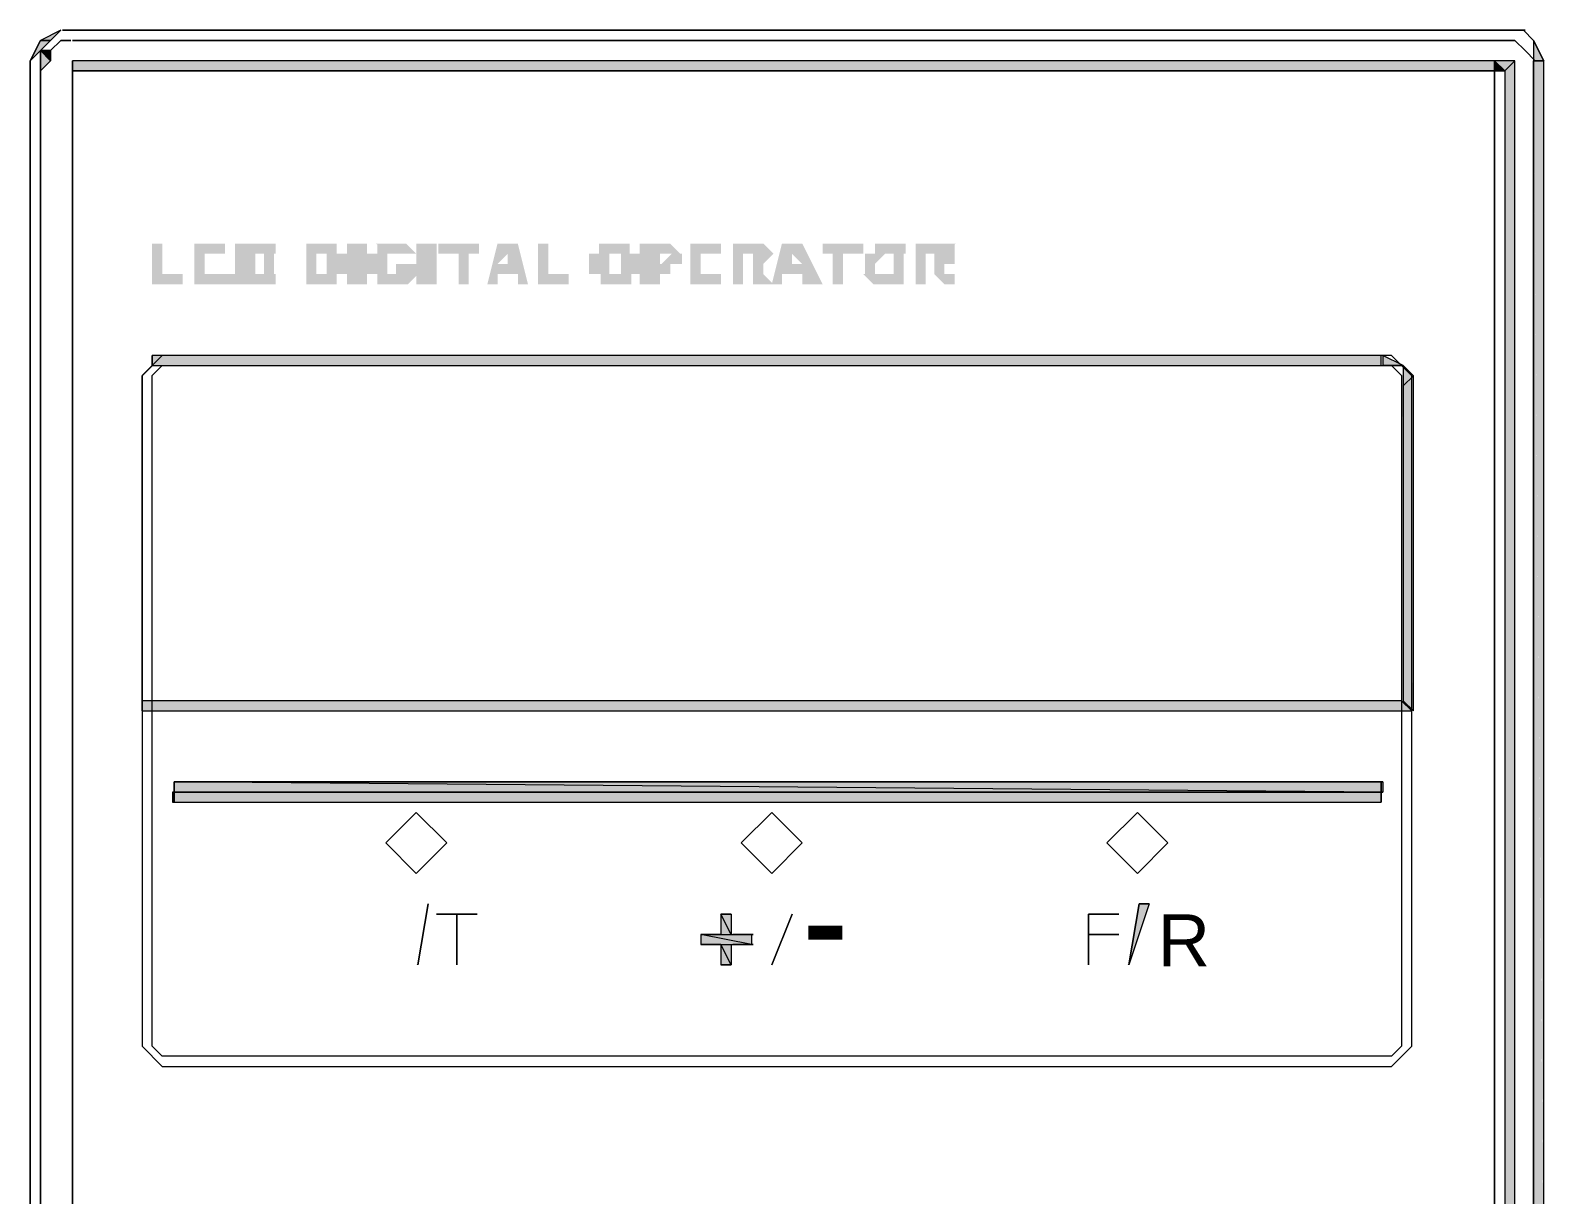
# Model space of a CAD drawing. Header units: millimetres. Extents: x 41 to 1635, y 11 to 1528.
# Drawn here: x 1431.9 to 1494.4, y 1302.8 to 1350.9 of the extents above; entities that cross this region are included whole.
import ezdxf

# ---------------------------------------------------------------- set-up
doc = ezdxf.new("R2010")
doc.units = ezdxf.units.MM
doc.header["$LTSCALE"] = 8
for name, color, linetype in [('1', 7, 'CONTINUOUS'), ('PDF2_Geometry', 7, 'CONTINUOUS'), ('PDF2_Solid Fills', 7, 'CONTINUOUS'), ('PDF2_Text', 7, 'CONTINUOUS')]:
    doc.layers.add(name, color=color, linetype=linetype)
doc.styles.add('PDF Arial Narrow', font='ARIALN.TTF')
doc.styles.add('PDF ArialMT', font='arial.ttf')

# ---------------------------------------------------------------- blocks, each defined once
blk = doc.blocks.new('Sinee')
at = {"layer": 'PDF2_Solid Fills', "transparency": 33554559}
for points in [[(192.469, -185.839), (192.05, -185.839), (192.05, -187.516), (193.308, -187.516), (193.308, -187.097), (192.469, -187.097)], [(195.055, -185.839), (193.797, -185.839), (193.797, -187.516), (195.475, -187.516), (195.475, -187.097), (194.217, -187.097), (194.217, -186.678), (195.055, -186.678), (194.217, -186.678), (194.217, -186.258), (195.055, -186.258)], [(196.313, -185.839), (195.475, -185.839), (195.475, -187.516), (197.152, -187.516), (197.152, -187.097), (196.313, -187.097), (196.313, -186.258), (197.152, -186.258), (197.152, -185.839), (196.733, -185.839)], [(199.249, -185.839), (198.41, -185.839), (198.41, -187.516), (199.668, -187.516), (199.668, -187.097), (198.829, -187.097), (198.829, -186.258), (199.668, -186.258), (199.668, -185.839)], [(201.346, -185.839), (201.346, -186.258), (200.926, -186.258), (200.926, -187.097), (201.346, -187.097), (201.346, -187.516), (202.604, -187.516), (203.023, -187.097), (201.765, -187.097), (201.765, -186.258), (202.184, -186.258)], [(202.114, -185.839), (201.276, -185.839), (202.114, -186.258), (202.953, -186.258), (202.534, -185.839)], [(205.539, -185.839), (203.862, -185.839), (203.862, -186.258), (204.7, -186.258), (204.7, -187.516), (205.12, -187.516), (205.12, -186.258), (205.539, -186.258)], [(207.147, -185.839), (206.308, -185.839), (205.889, -187.516), (206.308, -187.516), (206.308, -187.097), (207.147, -187.097), (206.308, -186.678), (206.727, -186.258)], [(207.147, -185.839), (206.727, -186.258), (206.727, -186.678), (206.308, -186.678), (207.147, -187.097), (207.147, -187.516), (207.566, -187.516)], [(208.404, -185.839), (207.985, -185.839), (207.985, -187.516), (209.243, -187.516), (209.243, -187.097), (208.404, -187.097)], [(210.921, -185.839), (210.501, -185.839), (210.501, -186.258), (210.082, -186.258), (210.082, -187.097), (210.921, -187.097), (210.921, -186.258), (211.759, -186.258), (211.759, -185.839), (211.34, -185.839)], [(213.017, -185.839), (212.179, -185.839), (212.179, -187.516), (213.017, -187.516), (213.017, -187.097), (213.437, -187.097), (213.437, -186.678), (213.856, -186.678), (213.017, -186.678), (213.017, -186.258), (213.856, -186.258), (213.437, -185.839)], [(215.534, -185.839), (214.275, -185.839), (214.275, -187.516), (215.534, -187.516), (215.534, -187.097), (214.695, -187.097), (214.695, -186.678), (215.534, -186.678), (214.695, -186.678), (214.695, -186.258), (215.534, -186.258)], [(216.861, -185.839), (216.023, -185.839), (216.023, -187.516), (216.442, -187.516), (216.442, -186.678), (217.281, -186.678), (216.442, -186.678), (216.442, -186.258), (216.861, -186.258), (217.281, -185.839)], [(217.281, -185.839), (216.861, -186.258), (216.861, -186.678), (216.442, -186.678), (217.281, -186.678), (217.7, -186.258)], [(218.888, -185.839), (218.049, -185.839), (217.63, -187.516), (218.049, -187.516), (218.049, -187.097), (218.888, -187.097), (218.469, -186.678), (218.469, -186.258)], [(218.888, -185.839), (218.469, -186.258), (218.888, -186.678), (218.469, -186.678), (218.888, -187.097), (218.888, -187.516), (219.727, -187.516)], [(221.404, -185.839), (219.727, -185.839), (219.727, -186.258), (220.146, -186.258), (220.146, -187.516), (220.566, -187.516), (220.566, -186.258), (221.404, -186.258)], [(222.313, -185.839), (221.894, -185.839), (221.894, -186.258), (221.474, -186.258), (221.474, -187.097), (222.313, -187.097), (221.894, -187.097), (221.894, -186.678), (222.313, -186.258), (223.152, -186.258), (223.152, -185.839), (222.732, -185.839)], [(224.41, -185.839), (223.571, -185.839), (223.571, -187.516), (223.99, -187.516), (223.99, -186.678), (225.248, -186.678), (223.99, -186.678), (223.99, -186.258), (224.41, -186.258), (225.248, -185.839), (224.829, -185.839)], [(225.178, -185.839), (224.34, -186.258), (224.759, -186.258), (224.34, -186.258), (224.34, -186.678), (223.92, -186.678), (225.178, -186.678), (225.178, -186.258)], [(197.082, -186.258), (196.243, -186.258), (196.663, -186.258), (196.663, -187.097), (196.243, -187.097), (197.082, -187.097)], [(199.668, -186.258), (198.829, -186.258), (199.249, -186.258), (199.249, -187.097), (198.829, -187.097), (200.087, -187.097), (200.087, -186.258)], [(202.953, -186.678), (202.114, -186.678), (202.114, -187.097), (202.534, -187.097), (202.114, -187.097), (202.953, -187.097)], [(211.829, -186.258), (210.99, -186.258), (211.41, -186.258), (211.41, -187.097), (210.571, -187.097), (210.571, -187.516), (211.829, -187.516), (211.829, -187.097), (212.248, -187.097), (212.248, -186.258)], [(213.926, -186.258), (213.087, -186.258), (213.507, -186.258), (213.087, -186.678), (213.926, -186.678)], [(217.281, -186.678), (216.442, -186.678), (216.861, -186.678), (216.861, -187.516), (217.7, -187.516), (217.281, -187.097)], [(223.082, -186.258), (222.243, -186.258), (222.662, -186.258), (222.662, -187.097), (221.404, -187.097), (221.824, -187.516), (223.082, -187.516)], [(224.759, -186.678), (223.92, -186.678), (224.34, -186.678), (224.34, -187.097), (224.759, -187.516), (225.178, -187.516), (225.178, -187.097), (224.759, -187.097)]]:
    blk.add_hatch(color=256, dxfattribs=at).paths.add_polyline_path(points)
at = {"layer": 'PDF2_Geometry', "lineweight": 5}
for points in [[(188.276, -177.033), (187.437, -177.452), (187.857, -177.452)], [(188.276, -177.033), (187.857, -177.452)], [(247.893, -177.033), (188.346, -177.033)], [(247.893, -177.033), (188.346, -177.033)], [(248.732, -177.033), (247.893, -177.033)], [(248.732, -177.033), (247.893, -177.033)], [(249.081, -177.452), (248.662, -177.033)], [(249.081, -177.452), (248.662, -177.033)], [(187.437, -177.452), (187.018, -178.291)], [(187.856, -177.452), (187.437, -177.452), (187.018, -178.291)], [(187.437, -178.71), (187.437, -177.871)], [(187.437, -178.71), (187.857, -178.291), (187.437, -177.871)], [(187.437, -177.871), (187.857, -178.291), (187.857, -177.871)], [(187.856, -177.871), (188.276, -177.452)], [(187.856, -177.871), (188.276, -177.452)], [(187.856, -178.291), (187.856, -177.871)], [(188.276, -177.452), (188.695, -177.452)], [(188.276, -177.452), (188.695, -177.452)], [(188.765, -177.452), (247.893, -177.452)], [(188.765, -177.452), (247.893, -177.452)], [(247.893, -177.452), (248.312, -177.452)], [(247.893, -177.452), (248.312, -177.452)], [(248.312, -177.452), (248.732, -177.871)], [(248.312, -177.452), (248.732, -177.871)], [(248.732, -177.871), (249.151, -178.291)], [(248.732, -177.871), (249.151, -178.291)], [(249.501, -178.291), (249.081, -177.452)], [(249.081, -178.291), (249.5, -178.291), (249.081, -177.452)], [(187.018, -178.291), (187.018, -229.031)], [(187.018, -178.291), (187.018, -229.031)], [(247.893, -178.71), (248.312, -178.291), (188.765, -178.291), (188.765, -178.71)], [(188.765, -178.71), (188.765, -178.291), (188.765, -228.612)], [(188.765, -178.291), (188.765, -228.612)], [(188.765, -178.71), (188.765, -178.291), (188.765, -228.612)], [(247.893, -178.71), (247.474, -178.291), (247.474, -178.71)], [(247.474, -178.71), (247.474, -178.291), (247.474, -229.031)], [(247.474, -178.291), (247.474, -229.031)], [(247.474, -178.71), (247.474, -178.291), (247.474, -229.031)], [(247.893, -228.612), (248.312, -228.612), (248.312, -178.291), (247.893, -178.711)], [(249.081, -229.032), (249.5, -229.032), (249.5, -178.291), (249.081, -178.291)], [(249.081, -178.291), (249.081, -178.71)], [(249.081, -178.291), (249.081, -178.71)], [(187.437, -228.612), (187.437, -178.711)], [(187.437, -228.612), (187.437, -178.711)], [(188.765, -178.71), (188.765, -178.71)], [(188.765, -178.71), (188.765, -178.71)], [(188.765, -178.71), (247.893, -178.71)], [(188.765, -178.71), (247.893, -178.71)], [(188.765, -229.032), (188.765, -178.711)], [(188.765, -229.032), (188.765, -178.711)], [(247.893, -178.71), (247.474, -178.71)], [(249.081, -178.71), (249.081, -228.612)], [(249.081, -178.71), (249.081, -228.612)], [(192.469, -190.452), (191.631, -191.291), (191.631, -218.967), (192.469, -219.806), (243.21, -219.806), (244.049, -218.967), (244.049, -191.291), (243.21, -190.452)], [(192.05, -190.871), (192.05, -190.452), (192.05, -190.871)], [(192.05, -190.452), (192.05, -190.871)], [(192.05, -190.871), (192.05, -190.452), (192.05, -190.871)], [(192.05, -190.452), (192.05, -190.871)], [(192.051, -190.871), (242.791, -190.871), (242.791, -190.452), (192.051, -190.452)], [(192.051, -190.871), (242.791, -190.871), (242.791, -190.452), (192.051, -190.452)], [(243.7, -190.871), (242.861, -190.452), (242.861, -190.871)], [(243.7, -190.871), (242.861, -190.452), (242.861, -190.871)], [(192.05, -190.871), (191.631, -191.29)], [(192.05, -190.871), (191.631, -191.29)], [(192.05, -190.871), (191.631, -191.29)], [(192.05, -190.871), (191.631, -191.29)], [(192.05, -218.967), (192.05, -191.29), (192.469, -190.872), (243.21, -190.872), (243.63, -191.29), (243.63, -218.967), (243.21, -219.387), (192.469, -219.387)], [(243.7, -190.871), (242.861, -190.871)], [(243.7, -190.871), (242.861, -190.871)], [(244.049, -191.291), (243.63, -190.871)], [(244.049, -191.291), (243.63, -190.871)], [(243.7, -191.71), (244.119, -191.291), (243.7, -190.871)], [(243.7, -191.71), (244.119, -191.291), (243.7, -190.871)], [(191.631, -191.291), (191.631, -204.709)], [(191.631, -191.291), (191.631, -205.129)], [(191.631, -191.291), (191.631, -204.709)], [(191.631, -191.291), (191.631, -205.129)], [(243.7, -204.71), (244.119, -205.129), (244.119, -191.291), (243.7, -191.711)], [(243.7, -204.71), (244.119, -205.129), (244.119, -191.291), (243.7, -191.711)], [(191.631, -204.71), (191.631, -205.129), (244.049, -205.129), (243.63, -204.71)], [(191.631, -204.71), (191.631, -205.129), (244.049, -205.129), (243.63, -204.71)], [(192.959, -208.064), (242.86, -208.064)], [(192.959, -208.064), (192.959, -208.484), (242.86, -208.484)], [(192.959, -208.064), (242.86, -208.064), (242.86, -208.484)], [(192.959, -208.903), (192.959, -208.064)], [(192.959, -208.484), (192.959, -208.064)], [(192.959, -208.064), (242.86, -208.064)], [(192.959, -208.064), (242.86, -208.064)], [(242.791, -208.064), (242.791, -208.903)], [(242.791, -208.064), (242.791, -208.903), (242.791, -208.484)], [(192.889, -208.903), (242.791, -208.903), (242.791, -208.484), (192.889, -208.484)], [(192.959, -208.484), (242.86, -208.484)], [(202.954, -211.839), (204.212, -210.58), (202.954, -209.322), (201.696, -210.58)], [(202.954, -211.839), (204.212, -210.58), (202.954, -209.322), (201.696, -210.58)], [(217.63, -211.839), (218.888, -210.58), (217.63, -209.322), (216.372, -210.58)], [(217.63, -211.839), (218.888, -210.58), (217.63, -209.322), (216.372, -210.58)], [(232.726, -211.839), (233.984, -210.58), (232.726, -209.322), (231.468, -210.58)], [(232.726, -211.839), (233.984, -210.58), (232.726, -209.322), (231.468, -210.58)], [(203.442, -213.097), (203.023, -215.613)], [(203.442, -213.097), (203.023, -215.613)], [(203.442, -213.097), (203.023, -215.613)], [(203.442, -213.097), (203.023, -215.613)], [(203.442, -213.097), (203.442, -213.097)], [(203.442, -213.097), (203.442, -213.097)], [(203.792, -213.516), (205.469, -213.516)], [(203.792, -213.516), (205.469, -213.516)], [(203.792, -213.516), (205.469, -213.516)], [(203.792, -213.516), (204.63, -213.516)], [(203.792, -213.516), (205.469, -213.516)], [(203.792, -213.516), (205.469, -213.516)], [(203.792, -213.516), (205.469, -213.516)], [(203.792, -213.516), (204.63, -213.516)], [(204.63, -213.516), (205.469, -213.516)], [(204.63, -213.516), (204.63, -215.613)], [(204.63, -213.516), (204.63, -215.613)], [(204.63, -213.516), (205.469, -213.516)], [(204.63, -213.516), (204.63, -215.613)], [(204.63, -213.516), (204.63, -215.613)], [(215.534, -213.516), (215.953, -213.516)], [(215.534, -213.516), (215.534, -214.355), (215.953, -214.355)], [(215.534, -213.516), (215.953, -213.516), (215.953, -214.355)], [(215.534, -213.516), (215.953, -213.516)], [(215.534, -213.516), (215.534, -214.355), (215.953, -214.355)], [(215.534, -213.516), (215.953, -213.516), (215.953, -214.355)], [(218.469, -213.516), (217.63, -215.613)], [(218.469, -213.516), (217.63, -215.613)], [(218.469, -213.516), (217.63, -215.613)], [(218.469, -213.516), (217.63, -215.613)], [(218.469, -213.516), (218.469, -213.516)], [(218.469, -213.516), (218.469, -213.516)], [(230.7, -213.516), (231.958, -213.516)], [(230.7, -213.516), (231.958, -213.516)], [(230.7, -213.516), (231.958, -213.516)], [(230.7, -213.516), (231.958, -213.516)], [(230.7, -213.516), (230.7, -214.355)], [(230.7, -213.516), (230.7, -214.355)], [(230.7, -213.516), (231.958, -213.516)], [(230.7, -213.516), (231.958, -213.516)], [(230.7, -213.516), (231.958, -213.516)], [(230.7, -213.516), (231.958, -213.516)], [(230.7, -213.516), (230.7, -214.355)], [(230.7, -213.516), (230.7, -214.355)], [(232.797, -213.097), (232.377, -215.613)], [(232.797, -213.097), (233.216, -213.097), (232.377, -215.613)], [(232.797, -213.097), (232.377, -215.613)], [(232.797, -213.097), (233.216, -213.097), (232.377, -215.613)], [(232.797, -213.097), (233.216, -213.097)], [(232.797, -213.097), (233.216, -213.097)], [(214.695, -214.355), (215.533, -214.355)], [(214.695, -214.355), (214.695, -214.774), (216.792, -214.774)], [(214.695, -214.355), (216.792, -214.355), (216.792, -214.774)], [(214.695, -214.355), (215.533, -214.355)], [(214.695, -214.355), (214.695, -214.774), (216.792, -214.774)], [(214.695, -214.355), (216.792, -214.355), (216.792, -214.774)], [(214.695, -214.774), (215.533, -214.774)], [(214.695, -214.774), (215.533, -214.774)], [(215.534, -214.774), (215.534, -215.613), (215.953, -215.613)], [(215.534, -214.774), (215.953, -214.774), (215.953, -215.613)], [(215.534, -214.774), (215.534, -215.613), (215.953, -215.613)], [(215.534, -214.774), (215.953, -214.774), (215.953, -215.613)], [(216.023, -214.355), (216.861, -214.355)], [(216.023, -214.355), (216.861, -214.355)], [(216.023, -214.774), (216.861, -214.774)], [(216.023, -214.774), (216.861, -214.774)], [(230.7, -214.355), (231.958, -214.355)], [(230.7, -214.355), (231.958, -214.355)], [(230.7, -214.355), (231.958, -214.355)], [(230.7, -214.355), (231.958, -214.355)], [(230.7, -214.355), (230.7, -215.613)], [(230.7, -214.355), (230.7, -215.613)], [(230.7, -214.355), (231.958, -214.355)], [(230.7, -214.355), (231.958, -214.355)], [(230.7, -214.355), (231.958, -214.355)], [(230.7, -214.355), (231.958, -214.355)], [(230.7, -214.355), (230.7, -215.613)], [(230.7, -214.355), (230.7, -215.613)], [(202.953, -215.613), (202.953, -215.613)], [(202.953, -215.613), (202.953, -215.613)], [(204.63, -215.613), (204.63, -215.613)], [(204.63, -215.613), (204.63, -215.613)], [(215.534, -215.613), (215.953, -215.613)], [(215.534, -215.613), (215.953, -215.613)], [(217.63, -215.613), (217.63, -215.613)], [(217.63, -215.613), (217.63, -215.613)], [(230.7, -215.613), (230.7, -215.613)], [(230.7, -215.613), (230.7, -215.613)], [(232.307, -215.613), (232.307, -215.613)], [(232.307, -215.613), (232.307, -215.613)]]:
    blk.add_lwpolyline(points, close=True, dxfattribs=at)
for points in [[(247.893, -177.033), (188.346, -177.033), (247.893, -177.033)], [(248.732, -177.033), (247.893, -177.033), (248.732, -177.033)], [(249.081, -177.452), (248.662, -177.033), (249.081, -177.452)], [(187.856, -177.871), (188.276, -177.452), (187.856, -177.871)], [(188.276, -177.452), (188.695, -177.452), (188.276, -177.452)], [(188.765, -177.452), (247.893, -177.452), (188.765, -177.452)], [(247.893, -177.452), (248.312, -177.452), (247.893, -177.452)], [(248.312, -177.452), (248.732, -177.871), (248.312, -177.452)], [(248.732, -177.871), (249.151, -178.291), (248.732, -177.871)], [(187.018, -178.291), (187.018, -229.031), (187.018, -178.291)], [(249.081, -178.291), (249.081, -178.71), (249.081, -178.291)], [(187.437, -228.612), (187.437, -178.711), (187.437, -228.612)], [(188.765, -178.71), (188.765, -178.71)], [(188.765, -178.71), (247.893, -178.71), (188.765, -178.71)], [(188.765, -229.032), (188.765, -178.711), (188.765, -229.032)], [(249.081, -178.71), (249.081, -228.612), (249.081, -178.71)], [(192.05, -190.871), (192.05, -190.452), (192.05, -190.871)], [(192.05, -190.871), (192.05, -190.452), (192.05, -190.871)], [(192.05, -190.871), (191.631, -191.29), (192.05, -190.871)], [(192.05, -190.871), (191.631, -191.29), (192.05, -190.871)], [(191.631, -191.291), (191.631, -205.129), (191.631, -191.291)], [(191.631, -191.291), (191.631, -205.129), (191.631, -191.291)], [(192.959, -208.064), (242.86, -208.064), (192.959, -208.064)], [(192.959, -208.903), (192.959, -208.064), (192.959, -208.903)], [(192.959, -208.064), (242.86, -208.064), (192.959, -208.064)], [(242.791, -208.064), (242.791, -208.903), (242.791, -208.064)], [(192.959, -208.484), (242.86, -208.484), (192.959, -208.484)], [(203.442, -213.097), (203.023, -215.613), (203.442, -213.097)], [(203.442, -213.097), (203.023, -215.613), (203.442, -213.097)], [(203.442, -213.097), (203.023, -215.613), (203.442, -213.097)], [(203.442, -213.097), (203.023, -215.613), (203.442, -213.097)], [(203.442, -213.097), (203.442, -213.097)], [(203.442, -213.097), (203.442, -213.097)], [(203.792, -213.516), (205.469, -213.516), (203.792, -213.516)], [(203.792, -213.516), (205.469, -213.516), (203.792, -213.516)], [(203.792, -213.516), (205.469, -213.516), (203.792, -213.516)], [(203.792, -213.516), (204.63, -213.516), (203.792, -213.516)], [(203.792, -213.516), (205.469, -213.516), (203.792, -213.516)], [(203.792, -213.516), (205.469, -213.516), (203.792, -213.516)], [(203.792, -213.516), (205.469, -213.516), (203.792, -213.516)], [(203.792, -213.516), (204.63, -213.516), (203.792, -213.516)], [(204.63, -213.516), (205.469, -213.516), (204.63, -213.516)], [(204.63, -213.516), (204.63, -215.613), (204.63, -213.516)], [(204.63, -213.516), (204.63, -215.613), (204.63, -213.516)], [(204.63, -213.516), (205.469, -213.516), (204.63, -213.516)], [(204.63, -213.516), (204.63, -215.613), (204.63, -213.516)], [(204.63, -213.516), (204.63, -215.613), (204.63, -213.516)], [(215.534, -213.516), (215.953, -213.516), (215.534, -213.516)], [(215.534, -213.516), (215.953, -213.516), (215.534, -213.516)], [(218.469, -213.516), (217.63, -215.613), (218.469, -213.516)], [(218.469, -213.516), (217.63, -215.613), (218.469, -213.516)], [(218.469, -213.516), (217.63, -215.613), (218.469, -213.516)], [(218.469, -213.516), (217.63, -215.613), (218.469, -213.516)], [(218.469, -213.516), (218.469, -213.516)], [(218.469, -213.516), (218.469, -213.516)], [(230.7, -213.516), (231.958, -213.516), (230.7, -213.516)], [(230.7, -213.516), (231.958, -213.516), (230.7, -213.516)], [(230.7, -213.516), (231.958, -213.516), (230.7, -213.516)], [(230.7, -213.516), (231.958, -213.516), (230.7, -213.516)], [(230.7, -213.516), (230.7, -214.355), (230.7, -213.516)], [(230.7, -213.516), (230.7, -214.355), (230.7, -213.516)], [(230.7, -213.516), (231.958, -213.516), (230.7, -213.516)], [(230.7, -213.516), (231.958, -213.516), (230.7, -213.516)], [(230.7, -213.516), (231.958, -213.516), (230.7, -213.516)], [(230.7, -213.516), (231.958, -213.516), (230.7, -213.516)], [(230.7, -213.516), (230.7, -214.355), (230.7, -213.516)], [(230.7, -213.516), (230.7, -214.355), (230.7, -213.516)], [(232.797, -213.097), (232.377, -215.613), (232.797, -213.097)], [(232.797, -213.097), (232.377, -215.613), (232.797, -213.097)], [(232.797, -213.097), (233.216, -213.097), (232.797, -213.097)], [(232.797, -213.097), (233.216, -213.097), (232.797, -213.097)], [(214.695, -214.355), (215.533, -214.355), (214.695, -214.355)], [(214.695, -214.355), (215.533, -214.355), (214.695, -214.355)], [(214.695, -214.774), (215.533, -214.774), (214.695, -214.774)], [(214.695, -214.774), (215.533, -214.774), (214.695, -214.774)], [(216.023, -214.355), (216.861, -214.355), (216.023, -214.355)], [(216.023, -214.355), (216.861, -214.355), (216.023, -214.355)], [(216.023, -214.774), (216.861, -214.774), (216.023, -214.774)], [(216.023, -214.774), (216.861, -214.774), (216.023, -214.774)], [(230.7, -214.355), (231.958, -214.355), (230.7, -214.355)], [(230.7, -214.355), (231.958, -214.355), (230.7, -214.355)], [(230.7, -214.355), (231.958, -214.355), (230.7, -214.355)], [(230.7, -214.355), (231.958, -214.355), (230.7, -214.355)], [(230.7, -214.355), (230.7, -215.613), (230.7, -214.355)], [(230.7, -214.355), (230.7, -215.613), (230.7, -214.355)], [(230.7, -214.355), (231.958, -214.355), (230.7, -214.355)], [(230.7, -214.355), (231.958, -214.355), (230.7, -214.355)], [(230.7, -214.355), (231.958, -214.355), (230.7, -214.355)], [(230.7, -214.355), (231.958, -214.355), (230.7, -214.355)], [(230.7, -214.355), (230.7, -215.613), (230.7, -214.355)], [(230.7, -214.355), (230.7, -215.613), (230.7, -214.355)], [(202.953, -215.613), (202.953, -215.613)], [(202.953, -215.613), (202.953, -215.613)], [(204.63, -215.613), (204.63, -215.613)], [(204.63, -215.613), (204.63, -215.613)], [(215.534, -215.613), (215.953, -215.613), (215.534, -215.613)], [(215.534, -215.613), (215.953, -215.613), (215.534, -215.613)], [(217.63, -215.613), (217.63, -215.613)], [(217.63, -215.613), (217.63, -215.613)], [(230.7, -215.613), (230.7, -215.613)], [(230.7, -215.613), (230.7, -215.613)], [(232.307, -215.613), (232.307, -215.613)], [(232.307, -215.613), (232.307, -215.613)]]:
    blk.add_lwpolyline(points, dxfattribs=at)
at = {"layer": 'PDF2_Solid Fills', "lineweight": 5, "transparency": 33554559}
for points in [[(188.276, -177.033), (187.857, -177.452), (187.437, -177.452)], [(187.856, -177.452), (187.437, -177.452), (187.018, -178.291)], [(187.437, -178.71), (187.437, -177.871), (187.857, -178.291)], [(187.437, -177.871), (187.857, -178.291), (187.857, -177.871)], [(249.081, -178.291), (249.5, -178.291), (249.081, -177.452)], [(247.893, -178.71), (248.312, -178.291), (188.765, -178.71)], [(248.312, -178.291), (188.765, -178.71), (188.765, -178.291)], [(247.893, -178.71), (247.474, -178.71), (247.474, -178.291)], [(248.312, -228.612), (247.893, -178.711), (248.312, -178.291)], [(249.081, -229.032), (249.5, -229.032), (249.081, -178.291)], [(249.501, -229.032), (249.081, -178.291), (249.501, -178.291)], [(247.893, -228.612), (248.312, -228.612), (247.893, -178.711)], [(200.088, -187.516), (200.926, -187.516), (200.088, -185.839), (200.926, -185.839)], [(202.953, -187.516), (203.792, -187.516), (202.953, -185.839), (203.792, -185.839)], [(242.791, -190.871), (242.791, -190.452), (192.051, -190.871)], [(242.791, -190.452), (192.051, -190.871), (192.051, -190.452)], [(242.791, -190.871), (242.791, -190.452), (192.051, -190.871)], [(242.791, -190.452), (192.051, -190.871), (192.051, -190.452)], [(243.7, -190.871), (242.861, -190.871), (242.861, -190.452)], [(243.7, -190.871), (242.861, -190.871), (242.861, -190.452)], [(243.7, -191.71), (244.119, -191.291), (243.7, -190.871)], [(243.7, -191.71), (244.119, -191.291), (243.7, -190.871)], [(244.049, -205.129), (243.63, -191.711), (244.049, -191.29)], [(244.049, -205.129), (243.63, -191.711), (244.049, -191.29)], [(243.7, -204.71), (244.119, -205.129), (243.7, -191.711)], [(243.7, -204.71), (244.119, -205.129), (243.7, -191.711)], [(191.631, -204.71), (191.631, -205.129), (243.63, -204.71)], [(191.631, -205.129), (243.63, -204.71), (244.049, -205.129)], [(191.631, -204.71), (191.631, -205.129), (243.63, -204.71)], [(191.631, -205.129), (243.63, -204.71), (244.049, -205.129)], [(192.959, -208.064), (192.959, -208.484), (242.86, -208.484)], [(192.959, -208.064), (242.86, -208.064), (242.86, -208.484)], [(242.791, -208.903), (242.791, -208.484), (192.889, -208.903)], [(242.791, -208.484), (192.889, -208.903), (192.889, -208.484)], [(215.534, -213.516), (215.534, -214.355), (215.953, -214.355)], [(215.534, -213.516), (215.953, -213.516), (215.953, -214.355)], [(215.534, -213.516), (215.534, -214.355), (215.953, -214.355)], [(215.534, -213.516), (215.953, -213.516), (215.953, -214.355)], [(232.797, -213.097), (233.216, -213.097), (232.377, -215.613)], [(232.797, -213.097), (233.216, -213.097), (232.377, -215.613)], [(214.695, -214.355), (214.695, -214.774), (216.792, -214.774)], [(214.695, -214.355), (216.792, -214.355), (216.792, -214.774)], [(214.695, -214.355), (214.695, -214.774), (216.792, -214.774)], [(214.695, -214.355), (216.792, -214.355), (216.792, -214.774)], [(215.534, -214.774), (215.534, -215.613), (215.953, -215.613)], [(215.534, -214.774), (215.953, -214.774), (215.953, -215.613)], [(215.534, -214.774), (215.534, -215.613), (215.953, -215.613)], [(215.534, -214.774), (215.953, -214.774), (215.953, -215.613)]]:
    blk.add_solid(points, dxfattribs=at)
at = {"layer": 'PDF2_Text', "attachment_point": 4}
for s, insert, char_height, style in [('R', (233.563, -214.601), 2.142, 'PDF ArialMT'), ('-', (218.886, -213.712), 5.037, 'PDF Arial Narrow')]:
    blk.add_mtext(s, dxfattribs=dict(at, insert=insert, char_height=char_height, style=style))

msp = doc.modelspace()

# ---------------------------------------------------------------- block references
at = {"layer": '1'}
msp.add_blockref('Sinee', (1244.924, 1527.933), dxfattribs=at)

doc.saveas('drawing.dxf')
